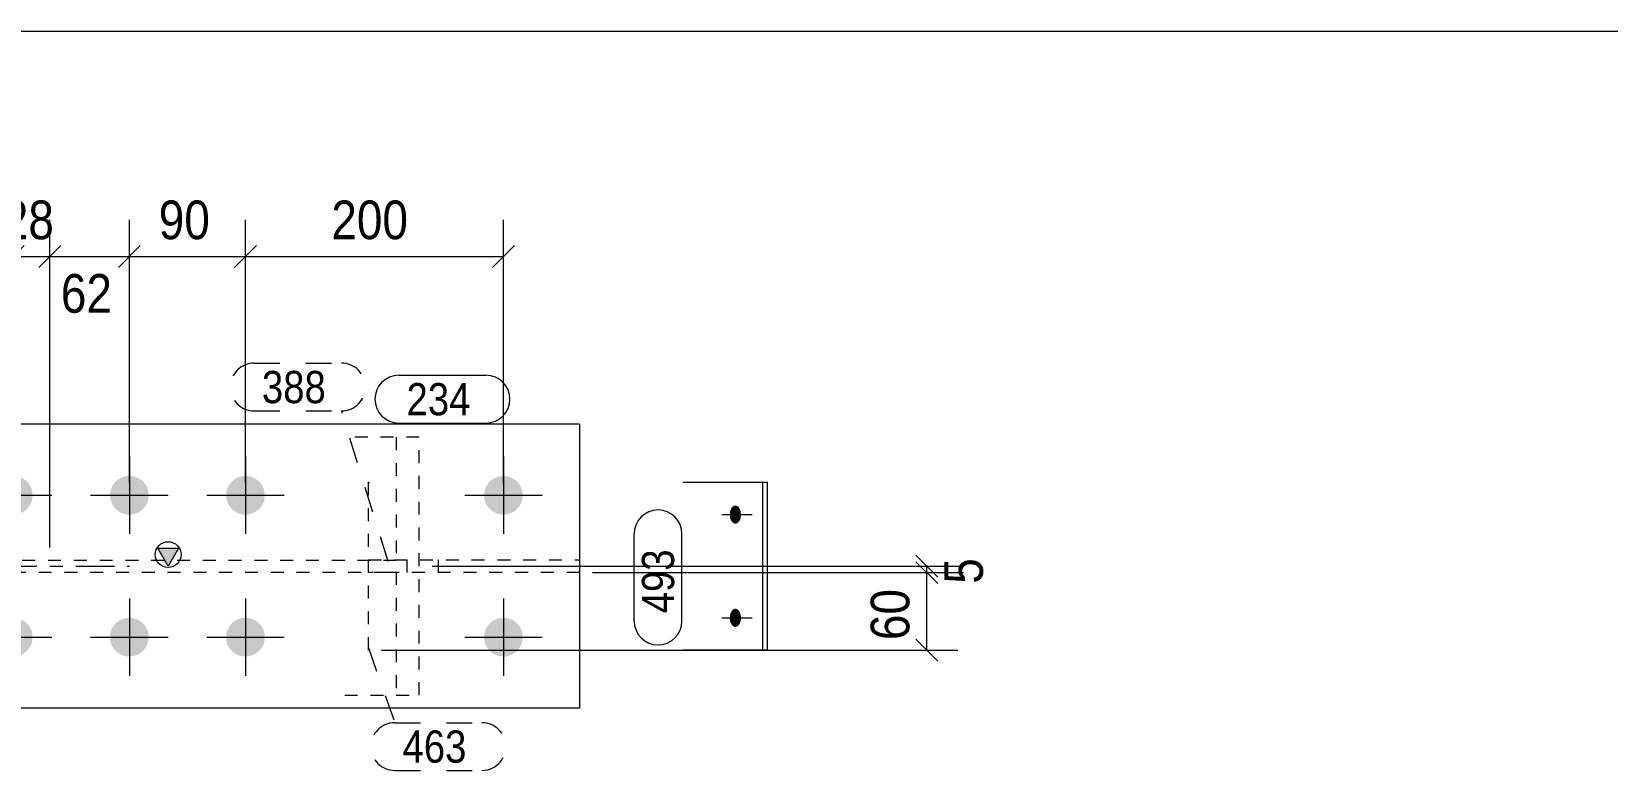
# Model space of a CAD drawing. Header units: millimetres. Extents: x 2 to 579, y 1 to 825.
# Drawn here: x 264.5 to 386.7, y 767.7 to 825 of the extents above; entities that cross this region are included whole.
import ezdxf

# ---------------------------------------------------------------- set-up
doc = ezdxf.new("R2010")
doc.units = ezdxf.units.MM
for name, pattern in [('XKITLINE00', [0]), ('XKITLINE01', [4, 1, -1, 1, -1]), ('XKITLINE02', [4, 2, -2]), ('XKITLINE03', [6, 3, -1, 1, -1])]:
    doc.linetypes.add(name, pattern=pattern)
for name, color, linetype, lineweight in [('Bolt', 3, 'Continuous', 0), ('Dimensions', 7, 'Continuous', 0), ('DrawingSheet', 5, 'Continuous', 0), ('Part', 2, 'Continuous', 0), ('PartMark', 7, 'Continuous', 0)]:
    doc.layers.add(name, color=color, linetype=linetype, lineweight=lineweight)
doc.styles.add('ARIAL', font='ARIAL.TTF')

# ---------------------------------------------------------------- blocks, each defined once
blk = doc.blocks.new('*A116')
at = {"layer": 'Bolt'}
for points in [[(263.11, 790.55), (263.14, 790.55), (263.18, 790.55), (263.22, 790.54), (263.25, 790.54), (263.29, 790.53), (263.33, 790.53), (263.36, 790.52), (263.4, 790.51), (263.44, 790.51), (263.47, 790.5), (263.51, 790.49), (263.54, 790.47), (263.58, 790.46), (263.61, 790.45), (263.64, 790.44), (263.68, 790.42), (263.71, 790.41), (263.75, 790.39), (263.78, 790.37), (263.81, 790.36), (263.84, 790.34), (263.87, 790.32), (263.9, 790.3), (263.93, 790.28), (263.96, 790.25), (263.99, 790.23), (264.02, 790.21), (264.05, 790.19), (264.08, 790.16), (264.11, 790.14), (264.13, 790.11), (264.16, 790.08), (264.18, 790.06), (264.21, 790.03), (264.23, 790), (264.25, 789.97), (264.28, 789.94), (264.3, 789.91), (264.32, 789.88), (264.34, 789.85), (264.36, 789.82), (264.38, 789.79), (264.39, 789.76), (264.41, 789.72), (264.43, 789.69), (264.44, 789.66), (264.46, 789.62), (264.47, 789.59), (264.48, 789.56), (264.5, 789.52), (264.51, 789.49), (264.52, 789.45), (264.53, 789.41), (264.53, 789.38), (264.54, 789.34), (264.55, 789.31), (264.55, 789.27), (264.56, 789.23), (264.56, 789.2), (264.57, 789.16), (264.57, 789.12), (264.57, 789.09), (264.57, 789.05), (264.57, 789.01), (264.57, 788.98), (264.57, 788.94), (264.56, 788.9), (264.56, 788.87), (264.55, 788.83), (264.55, 788.79), (264.54, 788.76), (264.53, 788.72), (264.53, 788.69), (264.52, 788.65), (264.51, 788.61), (264.5, 788.58), (264.48, 788.54), (264.47, 788.51), (264.46, 788.48), (264.44, 788.44), (264.43, 788.41), (264.41, 788.38), (264.39, 788.34), (264.38, 788.31), (264.36, 788.28), (264.34, 788.25), (264.32, 788.22), (264.3, 788.19), (264.28, 788.16), (264.25, 788.13), (264.23, 788.1), (264.21, 788.07), (264.18, 788.04), (264.16, 788.02), (264.13, 787.99), (264.11, 787.96), (264.08, 787.94), (264.05, 787.91), (264.02, 787.89), (263.99, 787.87), (263.96, 787.85), (263.93, 787.82), (263.9, 787.8), (263.87, 787.78), (263.84, 787.76), (263.81, 787.74), (263.78, 787.73), (263.75, 787.71), (263.71, 787.69), (263.68, 787.68), (263.64, 787.66), (263.61, 787.65), (263.58, 787.64), (263.54, 787.63), (263.51, 787.61), (263.47, 787.6), (263.44, 787.59), (263.4, 787.59), (263.36, 787.58), (263.33, 787.57), (263.29, 787.57), (263.25, 787.56), (263.22, 787.56), (263.18, 787.55), (263.14, 787.55), (263.11, 787.55), (263.07, 787.55), (263.03, 787.55), (263, 787.55), (262.96, 787.55), (262.92, 787.56), (262.89, 787.56), (262.85, 787.57), (262.81, 787.57), (262.78, 787.58), (262.74, 787.59), (262.71, 787.59), (262.67, 787.6), (262.64, 787.61), (262.6, 787.63), (262.57, 787.64), (262.53, 787.65), (262.5, 787.66), (262.46, 787.68), (262.43, 787.69), (262.4, 787.71), (262.36, 787.73), (262.33, 787.74), (262.3, 787.76), (262.27, 787.78), (262.24, 787.8), (262.21, 787.82), (262.18, 787.85), (262.15, 787.87), (262.12, 787.89), (262.09, 787.91), (262.06, 787.94), (262.04, 787.96), (262.01, 787.99), (261.98, 788.02), (261.96, 788.04), (261.94, 788.07), (261.91, 788.1), (261.89, 788.13), (261.87, 788.16), (261.84, 788.19), (261.82, 788.22), (261.8, 788.25), (261.78, 788.28), (261.77, 788.31), (261.75, 788.34), (261.73, 788.38), (261.71, 788.41), (261.7, 788.44), (261.69, 788.48), (261.67, 788.51), (261.66, 788.54), (261.65, 788.58), (261.64, 788.61), (261.63, 788.65), (261.62, 788.69), (261.61, 788.72), (261.6, 788.76), (261.59, 788.79), (261.59, 788.83), (261.58, 788.87), (261.58, 788.9), (261.58, 788.94), (261.57, 788.98), (261.57, 789.01), (261.57, 789.05), (261.57, 789.09), (261.57, 789.12), (261.58, 789.16), (261.58, 789.2), (261.58, 789.23), (261.59, 789.27), (261.59, 789.31), (261.6, 789.34), (261.61, 789.38), (261.62, 789.41), (261.63, 789.45), (261.64, 789.49), (261.65, 789.52), (261.66, 789.56), (261.67, 789.59), (261.69, 789.62), (261.7, 789.66), (261.71, 789.69), (261.73, 789.72), (261.75, 789.76), (261.77, 789.79), (261.78, 789.82), (261.8, 789.85), (261.82, 789.88), (261.84, 789.91), (261.87, 789.94), (261.89, 789.97), (261.91, 790), (261.94, 790.03), (261.96, 790.06), (261.98, 790.08), (262.01, 790.11), (262.04, 790.14), (262.06, 790.16), (262.09, 790.19), (262.12, 790.21), (262.15, 790.23), (262.18, 790.25), (262.21, 790.28), (262.24, 790.3), (262.27, 790.32), (262.3, 790.34), (262.33, 790.36), (262.36, 790.37), (262.4, 790.39), (262.43, 790.41), (262.46, 790.42), (262.5, 790.44), (262.53, 790.45), (262.57, 790.46), (262.6, 790.47), (262.64, 790.49), (262.67, 790.5), (262.71, 790.51), (262.74, 790.51), (262.78, 790.52), (262.81, 790.53), (262.85, 790.53), (262.89, 790.54), (262.92, 790.54), (262.96, 790.55), (263, 790.55), (263.03, 790.55), (263.07, 790.55)], [(272.11, 790.55), (272.14, 790.55), (272.18, 790.55), (272.22, 790.54), (272.25, 790.54), (272.29, 790.53), (272.33, 790.53), (272.36, 790.52), (272.4, 790.51), (272.44, 790.51), (272.47, 790.5), (272.51, 790.49), (272.54, 790.47), (272.58, 790.46), (272.61, 790.45), (272.64, 790.44), (272.68, 790.42), (272.71, 790.41), (272.75, 790.39), (272.78, 790.37), (272.81, 790.36), (272.84, 790.34), (272.87, 790.32), (272.9, 790.3), (272.93, 790.28), (272.96, 790.25), (272.99, 790.23), (273.02, 790.21), (273.05, 790.19), (273.08, 790.16), (273.11, 790.14), (273.13, 790.11), (273.16, 790.08), (273.18, 790.06), (273.21, 790.03), (273.23, 790), (273.25, 789.97), (273.28, 789.94), (273.3, 789.91), (273.32, 789.88), (273.34, 789.85), (273.36, 789.82), (273.38, 789.79), (273.39, 789.76), (273.41, 789.72), (273.43, 789.69), (273.44, 789.66), (273.46, 789.62), (273.47, 789.59), (273.48, 789.56), (273.5, 789.52), (273.51, 789.49), (273.52, 789.45), (273.53, 789.41), (273.53, 789.38), (273.54, 789.34), (273.55, 789.31), (273.55, 789.27), (273.56, 789.23), (273.56, 789.2), (273.57, 789.16), (273.57, 789.12), (273.57, 789.09), (273.57, 789.05), (273.57, 789.01), (273.57, 788.98), (273.57, 788.94), (273.56, 788.9), (273.56, 788.87), (273.55, 788.83), (273.55, 788.79), (273.54, 788.76), (273.53, 788.72), (273.53, 788.69), (273.52, 788.65), (273.51, 788.61), (273.5, 788.58), (273.48, 788.54), (273.47, 788.51), (273.46, 788.48), (273.44, 788.44), (273.43, 788.41), (273.41, 788.38), (273.39, 788.34), (273.38, 788.31), (273.36, 788.28), (273.34, 788.25), (273.32, 788.22), (273.3, 788.19), (273.28, 788.16), (273.25, 788.13), (273.23, 788.1), (273.21, 788.07), (273.18, 788.04), (273.16, 788.02), (273.13, 787.99), (273.11, 787.96), (273.08, 787.94), (273.05, 787.91), (273.02, 787.89), (272.99, 787.87), (272.96, 787.85), (272.93, 787.82), (272.9, 787.8), (272.87, 787.78), (272.84, 787.76), (272.81, 787.74), (272.78, 787.73), (272.75, 787.71), (272.71, 787.69), (272.68, 787.68), (272.64, 787.66), (272.61, 787.65), (272.58, 787.64), (272.54, 787.63), (272.51, 787.61), (272.47, 787.6), (272.44, 787.59), (272.4, 787.59), (272.36, 787.58), (272.33, 787.57), (272.29, 787.57), (272.25, 787.56), (272.22, 787.56), (272.18, 787.55), (272.14, 787.55), (272.11, 787.55), (272.07, 787.55), (272.03, 787.55), (272, 787.55), (271.96, 787.55), (271.92, 787.56), (271.89, 787.56), (271.85, 787.57), (271.81, 787.57), (271.78, 787.58), (271.74, 787.59), (271.71, 787.59), (271.67, 787.6), (271.64, 787.61), (271.6, 787.63), (271.57, 787.64), (271.53, 787.65), (271.5, 787.66), (271.46, 787.68), (271.43, 787.69), (271.4, 787.71), (271.36, 787.73), (271.33, 787.74), (271.3, 787.76), (271.27, 787.78), (271.24, 787.8), (271.21, 787.82), (271.18, 787.85), (271.15, 787.87), (271.12, 787.89), (271.09, 787.91), (271.06, 787.94), (271.04, 787.96), (271.01, 787.99), (270.98, 788.02), (270.96, 788.04), (270.94, 788.07), (270.91, 788.1), (270.89, 788.13), (270.87, 788.16), (270.84, 788.19), (270.82, 788.22), (270.8, 788.25), (270.78, 788.28), (270.77, 788.31), (270.75, 788.34), (270.73, 788.38), (270.71, 788.41), (270.7, 788.44), (270.69, 788.48), (270.67, 788.51), (270.66, 788.54), (270.65, 788.58), (270.64, 788.61), (270.63, 788.65), (270.62, 788.69), (270.61, 788.72), (270.6, 788.76), (270.59, 788.79), (270.59, 788.83), (270.58, 788.87), (270.58, 788.9), (270.58, 788.94), (270.57, 788.98), (270.57, 789.01), (270.57, 789.05), (270.57, 789.09), (270.57, 789.12), (270.58, 789.16), (270.58, 789.2), (270.58, 789.23), (270.59, 789.27), (270.59, 789.31), (270.6, 789.34), (270.61, 789.38), (270.62, 789.41), (270.63, 789.45), (270.64, 789.49), (270.65, 789.52), (270.66, 789.56), (270.67, 789.59), (270.69, 789.62), (270.7, 789.66), (270.71, 789.69), (270.73, 789.72), (270.75, 789.76), (270.77, 789.79), (270.78, 789.82), (270.8, 789.85), (270.82, 789.88), (270.84, 789.91), (270.87, 789.94), (270.89, 789.97), (270.91, 790), (270.94, 790.03), (270.96, 790.06), (270.98, 790.08), (271.01, 790.11), (271.04, 790.14), (271.06, 790.16), (271.09, 790.19), (271.12, 790.21), (271.15, 790.23), (271.18, 790.25), (271.21, 790.28), (271.24, 790.3), (271.27, 790.32), (271.3, 790.34), (271.33, 790.36), (271.36, 790.37), (271.4, 790.39), (271.43, 790.41), (271.46, 790.42), (271.5, 790.44), (271.53, 790.45), (271.57, 790.46), (271.6, 790.47), (271.64, 790.49), (271.67, 790.5), (271.71, 790.51), (271.74, 790.51), (271.78, 790.52), (271.81, 790.53), (271.85, 790.53), (271.89, 790.54), (271.92, 790.54), (271.96, 790.55), (272, 790.55), (272.03, 790.55), (272.07, 790.55)], [(281.11, 790.55), (281.14, 790.55), (281.18, 790.55), (281.22, 790.54), (281.25, 790.54), (281.29, 790.53), (281.33, 790.53), (281.36, 790.52), (281.4, 790.51), (281.44, 790.51), (281.47, 790.5), (281.51, 790.49), (281.54, 790.47), (281.58, 790.46), (281.61, 790.45), (281.64, 790.44), (281.68, 790.42), (281.71, 790.41), (281.75, 790.39), (281.78, 790.37), (281.81, 790.36), (281.84, 790.34), (281.87, 790.32), (281.9, 790.3), (281.93, 790.28), (281.96, 790.25), (281.99, 790.23), (282.02, 790.21), (282.05, 790.19), (282.08, 790.16), (282.11, 790.14), (282.13, 790.11), (282.16, 790.08), (282.18, 790.06), (282.21, 790.03), (282.23, 790), (282.25, 789.97), (282.28, 789.94), (282.3, 789.91), (282.32, 789.88), (282.34, 789.85), (282.36, 789.82), (282.38, 789.79), (282.39, 789.76), (282.41, 789.72), (282.43, 789.69), (282.44, 789.66), (282.46, 789.62), (282.47, 789.59), (282.48, 789.56), (282.5, 789.52), (282.51, 789.49), (282.52, 789.45), (282.53, 789.41), (282.53, 789.38), (282.54, 789.34), (282.55, 789.31), (282.55, 789.27), (282.56, 789.23), (282.56, 789.2), (282.57, 789.16), (282.57, 789.12), (282.57, 789.09), (282.57, 789.05), (282.57, 789.01), (282.57, 788.98), (282.57, 788.94), (282.56, 788.9), (282.56, 788.87), (282.55, 788.83), (282.55, 788.79), (282.54, 788.76), (282.53, 788.72), (282.53, 788.69), (282.52, 788.65), (282.51, 788.61), (282.5, 788.58), (282.48, 788.54), (282.47, 788.51), (282.46, 788.48), (282.44, 788.44), (282.43, 788.41), (282.41, 788.38), (282.39, 788.34), (282.38, 788.31), (282.36, 788.28), (282.34, 788.25), (282.32, 788.22), (282.3, 788.19), (282.28, 788.16), (282.25, 788.13), (282.23, 788.1), (282.21, 788.07), (282.18, 788.04), (282.16, 788.02), (282.13, 787.99), (282.11, 787.96), (282.08, 787.94), (282.05, 787.91), (282.02, 787.89), (281.99, 787.87), (281.96, 787.85), (281.93, 787.82), (281.9, 787.8), (281.87, 787.78), (281.84, 787.76), (281.81, 787.74), (281.78, 787.73), (281.75, 787.71), (281.71, 787.69), (281.68, 787.68), (281.64, 787.66), (281.61, 787.65), (281.58, 787.64), (281.54, 787.63), (281.51, 787.61), (281.47, 787.6), (281.44, 787.59), (281.4, 787.59), (281.36, 787.58), (281.33, 787.57), (281.29, 787.57), (281.25, 787.56), (281.22, 787.56), (281.18, 787.55), (281.14, 787.55), (281.11, 787.55), (281.07, 787.55), (281.03, 787.55), (281, 787.55), (280.96, 787.55), (280.92, 787.56), (280.89, 787.56), (280.85, 787.57), (280.81, 787.57), (280.78, 787.58), (280.74, 787.59), (280.71, 787.59), (280.67, 787.6), (280.64, 787.61), (280.6, 787.63), (280.57, 787.64), (280.53, 787.65), (280.5, 787.66), (280.46, 787.68), (280.43, 787.69), (280.4, 787.71), (280.36, 787.73), (280.33, 787.74), (280.3, 787.76), (280.27, 787.78), (280.24, 787.8), (280.21, 787.82), (280.18, 787.85), (280.15, 787.87), (280.12, 787.89), (280.09, 787.91), (280.06, 787.94), (280.04, 787.96), (280.01, 787.99), (279.98, 788.02), (279.96, 788.04), (279.94, 788.07), (279.91, 788.1), (279.89, 788.13), (279.87, 788.16), (279.84, 788.19), (279.82, 788.22), (279.8, 788.25), (279.78, 788.28), (279.77, 788.31), (279.75, 788.34), (279.73, 788.38), (279.71, 788.41), (279.7, 788.44), (279.69, 788.48), (279.67, 788.51), (279.66, 788.54), (279.65, 788.58), (279.64, 788.61), (279.63, 788.65), (279.62, 788.69), (279.61, 788.72), (279.6, 788.76), (279.59, 788.79), (279.59, 788.83), (279.58, 788.87), (279.58, 788.9), (279.58, 788.94), (279.57, 788.98), (279.57, 789.01), (279.57, 789.05), (279.57, 789.09), (279.57, 789.12), (279.58, 789.16), (279.58, 789.2), (279.58, 789.23), (279.59, 789.27), (279.59, 789.31), (279.6, 789.34), (279.61, 789.38), (279.62, 789.41), (279.63, 789.45), (279.64, 789.49), (279.65, 789.52), (279.66, 789.56), (279.67, 789.59), (279.69, 789.62), (279.7, 789.66), (279.71, 789.69), (279.73, 789.72), (279.75, 789.76), (279.77, 789.79), (279.78, 789.82), (279.8, 789.85), (279.82, 789.88), (279.84, 789.91), (279.87, 789.94), (279.89, 789.97), (279.91, 790), (279.94, 790.03), (279.96, 790.06), (279.98, 790.08), (280.01, 790.11), (280.04, 790.14), (280.06, 790.16), (280.09, 790.19), (280.12, 790.21), (280.15, 790.23), (280.18, 790.25), (280.21, 790.28), (280.24, 790.3), (280.27, 790.32), (280.3, 790.34), (280.33, 790.36), (280.36, 790.37), (280.4, 790.39), (280.43, 790.41), (280.46, 790.42), (280.5, 790.44), (280.53, 790.45), (280.57, 790.46), (280.6, 790.47), (280.64, 790.49), (280.67, 790.5), (280.71, 790.51), (280.74, 790.51), (280.78, 790.52), (280.81, 790.53), (280.85, 790.53), (280.89, 790.54), (280.92, 790.54), (280.96, 790.55), (281, 790.55), (281.03, 790.55), (281.07, 790.55)], [(301.11, 790.55), (301.14, 790.55), (301.18, 790.55), (301.22, 790.54), (301.25, 790.54), (301.29, 790.53), (301.33, 790.53), (301.36, 790.52), (301.4, 790.51), (301.44, 790.51), (301.47, 790.5), (301.51, 790.49), (301.54, 790.47), (301.58, 790.46), (301.61, 790.45), (301.64, 790.44), (301.68, 790.42), (301.71, 790.41), (301.75, 790.39), (301.78, 790.37), (301.81, 790.36), (301.84, 790.34), (301.87, 790.32), (301.9, 790.3), (301.93, 790.28), (301.96, 790.25), (301.99, 790.23), (302.02, 790.21), (302.05, 790.19), (302.08, 790.16), (302.11, 790.14), (302.13, 790.11), (302.16, 790.08), (302.18, 790.06), (302.21, 790.03), (302.23, 790), (302.25, 789.97), (302.28, 789.94), (302.3, 789.91), (302.32, 789.88), (302.34, 789.85), (302.36, 789.82), (302.38, 789.79), (302.39, 789.76), (302.41, 789.72), (302.43, 789.69), (302.44, 789.66), (302.46, 789.62), (302.47, 789.59), (302.48, 789.56), (302.5, 789.52), (302.51, 789.49), (302.52, 789.45), (302.53, 789.41), (302.53, 789.38), (302.54, 789.34), (302.55, 789.31), (302.55, 789.27), (302.56, 789.23), (302.56, 789.2), (302.57, 789.16), (302.57, 789.12), (302.57, 789.09), (302.57, 789.05), (302.57, 789.01), (302.57, 788.98), (302.57, 788.94), (302.56, 788.9), (302.56, 788.87), (302.55, 788.83), (302.55, 788.79), (302.54, 788.76), (302.53, 788.72), (302.53, 788.69), (302.52, 788.65), (302.51, 788.61), (302.5, 788.58), (302.48, 788.54), (302.47, 788.51), (302.46, 788.48), (302.44, 788.44), (302.43, 788.41), (302.41, 788.38), (302.39, 788.34), (302.38, 788.31), (302.36, 788.28), (302.34, 788.25), (302.32, 788.22), (302.3, 788.19), (302.28, 788.16), (302.25, 788.13), (302.23, 788.1), (302.21, 788.07), (302.18, 788.04), (302.16, 788.02), (302.13, 787.99), (302.11, 787.96), (302.08, 787.94), (302.05, 787.91), (302.02, 787.89), (301.99, 787.87), (301.96, 787.85), (301.93, 787.82), (301.9, 787.8), (301.87, 787.78), (301.84, 787.76), (301.81, 787.74), (301.78, 787.73), (301.75, 787.71), (301.71, 787.69), (301.68, 787.68), (301.64, 787.66), (301.61, 787.65), (301.58, 787.64), (301.54, 787.63), (301.51, 787.61), (301.47, 787.6), (301.44, 787.59), (301.4, 787.59), (301.36, 787.58), (301.33, 787.57), (301.29, 787.57), (301.25, 787.56), (301.22, 787.56), (301.18, 787.55), (301.14, 787.55), (301.11, 787.55), (301.07, 787.55), (301.03, 787.55), (301, 787.55), (300.96, 787.55), (300.92, 787.56), (300.89, 787.56), (300.85, 787.57), (300.81, 787.57), (300.78, 787.58), (300.74, 787.59), (300.71, 787.59), (300.67, 787.6), (300.64, 787.61), (300.6, 787.63), (300.57, 787.64), (300.53, 787.65), (300.5, 787.66), (300.46, 787.68), (300.43, 787.69), (300.4, 787.71), (300.36, 787.73), (300.33, 787.74), (300.3, 787.76), (300.27, 787.78), (300.24, 787.8), (300.21, 787.82), (300.18, 787.85), (300.15, 787.87), (300.12, 787.89), (300.09, 787.91), (300.06, 787.94), (300.04, 787.96), (300.01, 787.99), (299.98, 788.02), (299.96, 788.04), (299.94, 788.07), (299.91, 788.1), (299.89, 788.13), (299.87, 788.16), (299.84, 788.19), (299.82, 788.22), (299.8, 788.25), (299.78, 788.28), (299.77, 788.31), (299.75, 788.34), (299.73, 788.38), (299.71, 788.41), (299.7, 788.44), (299.69, 788.48), (299.67, 788.51), (299.66, 788.54), (299.65, 788.58), (299.64, 788.61), (299.63, 788.65), (299.62, 788.69), (299.61, 788.72), (299.6, 788.76), (299.59, 788.79), (299.59, 788.83), (299.58, 788.87), (299.58, 788.9), (299.58, 788.94), (299.57, 788.98), (299.57, 789.01), (299.57, 789.05), (299.57, 789.09), (299.57, 789.12), (299.58, 789.16), (299.58, 789.2), (299.58, 789.23), (299.59, 789.27), (299.59, 789.31), (299.6, 789.34), (299.61, 789.38), (299.62, 789.41), (299.63, 789.45), (299.64, 789.49), (299.65, 789.52), (299.66, 789.56), (299.67, 789.59), (299.69, 789.62), (299.7, 789.66), (299.71, 789.69), (299.73, 789.72), (299.75, 789.76), (299.77, 789.79), (299.78, 789.82), (299.8, 789.85), (299.82, 789.88), (299.84, 789.91), (299.87, 789.94), (299.89, 789.97), (299.91, 790), (299.94, 790.03), (299.96, 790.06), (299.98, 790.08), (300.01, 790.11), (300.04, 790.14), (300.06, 790.16), (300.09, 790.19), (300.12, 790.21), (300.15, 790.23), (300.18, 790.25), (300.21, 790.28), (300.24, 790.3), (300.27, 790.32), (300.3, 790.34), (300.33, 790.36), (300.36, 790.37), (300.4, 790.39), (300.43, 790.41), (300.46, 790.42), (300.5, 790.44), (300.53, 790.45), (300.57, 790.46), (300.6, 790.47), (300.64, 790.49), (300.67, 790.5), (300.71, 790.51), (300.74, 790.51), (300.78, 790.52), (300.81, 790.53), (300.85, 790.53), (300.89, 790.54), (300.92, 790.54), (300.96, 790.55), (301, 790.55), (301.03, 790.55), (301.07, 790.55)], [(263.11, 779.55), (263.14, 779.55), (263.18, 779.55), (263.22, 779.54), (263.25, 779.54), (263.29, 779.53), (263.33, 779.53), (263.36, 779.52), (263.4, 779.51), (263.44, 779.51), (263.47, 779.5), (263.51, 779.49), (263.54, 779.47), (263.58, 779.46), (263.61, 779.45), (263.64, 779.44), (263.68, 779.42), (263.71, 779.41), (263.75, 779.39), (263.78, 779.37), (263.81, 779.36), (263.84, 779.34), (263.87, 779.32), (263.9, 779.3), (263.93, 779.28), (263.96, 779.25), (263.99, 779.23), (264.02, 779.21), (264.05, 779.19), (264.08, 779.16), (264.11, 779.14), (264.13, 779.11), (264.16, 779.08), (264.18, 779.06), (264.21, 779.03), (264.23, 779), (264.25, 778.97), (264.28, 778.94), (264.3, 778.91), (264.32, 778.88), (264.34, 778.85), (264.36, 778.82), (264.38, 778.79), (264.39, 778.76), (264.41, 778.72), (264.43, 778.69), (264.44, 778.66), (264.46, 778.62), (264.47, 778.59), (264.48, 778.56), (264.5, 778.52), (264.51, 778.49), (264.52, 778.45), (264.53, 778.41), (264.53, 778.38), (264.54, 778.34), (264.55, 778.31), (264.55, 778.27), (264.56, 778.23), (264.56, 778.2), (264.57, 778.16), (264.57, 778.12), (264.57, 778.09), (264.57, 778.05), (264.57, 778.01), (264.57, 777.98), (264.57, 777.94), (264.56, 777.9), (264.56, 777.87), (264.55, 777.83), (264.55, 777.79), (264.54, 777.76), (264.53, 777.72), (264.53, 777.69), (264.52, 777.65), (264.51, 777.61), (264.5, 777.58), (264.48, 777.54), (264.47, 777.51), (264.46, 777.48), (264.44, 777.44), (264.43, 777.41), (264.41, 777.38), (264.39, 777.34), (264.38, 777.31), (264.36, 777.28), (264.34, 777.25), (264.32, 777.22), (264.3, 777.19), (264.28, 777.16), (264.25, 777.13), (264.23, 777.1), (264.21, 777.07), (264.18, 777.04), (264.16, 777.02), (264.13, 776.99), (264.11, 776.96), (264.08, 776.94), (264.05, 776.91), (264.02, 776.89), (263.99, 776.87), (263.96, 776.85), (263.93, 776.82), (263.9, 776.8), (263.87, 776.78), (263.84, 776.76), (263.81, 776.74), (263.78, 776.73), (263.75, 776.71), (263.71, 776.69), (263.68, 776.68), (263.64, 776.66), (263.61, 776.65), (263.58, 776.64), (263.54, 776.63), (263.51, 776.61), (263.47, 776.6), (263.44, 776.59), (263.4, 776.59), (263.36, 776.58), (263.33, 776.57), (263.29, 776.57), (263.25, 776.56), (263.22, 776.56), (263.18, 776.55), (263.14, 776.55), (263.11, 776.55), (263.07, 776.55), (263.03, 776.55), (263, 776.55), (262.96, 776.55), (262.92, 776.56), (262.89, 776.56), (262.85, 776.57), (262.81, 776.57), (262.78, 776.58), (262.74, 776.59), (262.71, 776.59), (262.67, 776.6), (262.64, 776.61), (262.6, 776.63), (262.57, 776.64), (262.53, 776.65), (262.5, 776.66), (262.46, 776.68), (262.43, 776.69), (262.4, 776.71), (262.36, 776.73), (262.33, 776.74), (262.3, 776.76), (262.27, 776.78), (262.24, 776.8), (262.21, 776.82), (262.18, 776.85), (262.15, 776.87), (262.12, 776.89), (262.09, 776.91), (262.06, 776.94), (262.04, 776.96), (262.01, 776.99), (261.98, 777.02), (261.96, 777.04), (261.94, 777.07), (261.91, 777.1), (261.89, 777.13), (261.87, 777.16), (261.84, 777.19), (261.82, 777.22), (261.8, 777.25), (261.78, 777.28), (261.77, 777.31), (261.75, 777.34), (261.73, 777.38), (261.71, 777.41), (261.7, 777.44), (261.69, 777.48), (261.67, 777.51), (261.66, 777.54), (261.65, 777.58), (261.64, 777.61), (261.63, 777.65), (261.62, 777.69), (261.61, 777.72), (261.6, 777.76), (261.59, 777.79), (261.59, 777.83), (261.58, 777.87), (261.58, 777.9), (261.58, 777.94), (261.57, 777.98), (261.57, 778.01), (261.57, 778.05), (261.57, 778.09), (261.57, 778.12), (261.58, 778.16), (261.58, 778.2), (261.58, 778.23), (261.59, 778.27), (261.59, 778.31), (261.6, 778.34), (261.61, 778.38), (261.62, 778.41), (261.63, 778.45), (261.64, 778.49), (261.65, 778.52), (261.66, 778.56), (261.67, 778.59), (261.69, 778.62), (261.7, 778.66), (261.71, 778.69), (261.73, 778.72), (261.75, 778.76), (261.77, 778.79), (261.78, 778.82), (261.8, 778.85), (261.82, 778.88), (261.84, 778.91), (261.87, 778.94), (261.89, 778.97), (261.91, 779), (261.94, 779.03), (261.96, 779.06), (261.98, 779.08), (262.01, 779.11), (262.04, 779.14), (262.06, 779.16), (262.09, 779.19), (262.12, 779.21), (262.15, 779.23), (262.18, 779.25), (262.21, 779.28), (262.24, 779.3), (262.27, 779.32), (262.3, 779.34), (262.33, 779.36), (262.36, 779.37), (262.4, 779.39), (262.43, 779.41), (262.46, 779.42), (262.5, 779.44), (262.53, 779.45), (262.57, 779.46), (262.6, 779.47), (262.64, 779.49), (262.67, 779.5), (262.71, 779.51), (262.74, 779.51), (262.78, 779.52), (262.81, 779.53), (262.85, 779.53), (262.89, 779.54), (262.92, 779.54), (262.96, 779.55), (263, 779.55), (263.03, 779.55), (263.07, 779.55)], [(272.11, 779.55), (272.14, 779.55), (272.18, 779.55), (272.22, 779.54), (272.25, 779.54), (272.29, 779.53), (272.33, 779.53), (272.36, 779.52), (272.4, 779.51), (272.44, 779.51), (272.47, 779.5), (272.51, 779.49), (272.54, 779.47), (272.58, 779.46), (272.61, 779.45), (272.64, 779.44), (272.68, 779.42), (272.71, 779.41), (272.75, 779.39), (272.78, 779.37), (272.81, 779.36), (272.84, 779.34), (272.87, 779.32), (272.9, 779.3), (272.93, 779.28), (272.96, 779.25), (272.99, 779.23), (273.02, 779.21), (273.05, 779.19), (273.08, 779.16), (273.11, 779.14), (273.13, 779.11), (273.16, 779.08), (273.18, 779.06), (273.21, 779.03), (273.23, 779), (273.25, 778.97), (273.28, 778.94), (273.3, 778.91), (273.32, 778.88), (273.34, 778.85), (273.36, 778.82), (273.38, 778.79), (273.39, 778.76), (273.41, 778.72), (273.43, 778.69), (273.44, 778.66), (273.46, 778.62), (273.47, 778.59), (273.48, 778.56), (273.5, 778.52), (273.51, 778.49), (273.52, 778.45), (273.53, 778.41), (273.53, 778.38), (273.54, 778.34), (273.55, 778.31), (273.55, 778.27), (273.56, 778.23), (273.56, 778.2), (273.57, 778.16), (273.57, 778.12), (273.57, 778.09), (273.57, 778.05), (273.57, 778.01), (273.57, 777.98), (273.57, 777.94), (273.56, 777.9), (273.56, 777.87), (273.55, 777.83), (273.55, 777.79), (273.54, 777.76), (273.53, 777.72), (273.53, 777.69), (273.52, 777.65), (273.51, 777.61), (273.5, 777.58), (273.48, 777.54), (273.47, 777.51), (273.46, 777.48), (273.44, 777.44), (273.43, 777.41), (273.41, 777.38), (273.39, 777.34), (273.38, 777.31), (273.36, 777.28), (273.34, 777.25), (273.32, 777.22), (273.3, 777.19), (273.28, 777.16), (273.25, 777.13), (273.23, 777.1), (273.21, 777.07), (273.18, 777.04), (273.16, 777.02), (273.13, 776.99), (273.11, 776.96), (273.08, 776.94), (273.05, 776.91), (273.02, 776.89), (272.99, 776.87), (272.96, 776.85), (272.93, 776.82), (272.9, 776.8), (272.87, 776.78), (272.84, 776.76), (272.81, 776.74), (272.78, 776.73), (272.75, 776.71), (272.71, 776.69), (272.68, 776.68), (272.64, 776.66), (272.61, 776.65), (272.58, 776.64), (272.54, 776.63), (272.51, 776.61), (272.47, 776.6), (272.44, 776.59), (272.4, 776.59), (272.36, 776.58), (272.33, 776.57), (272.29, 776.57), (272.25, 776.56), (272.22, 776.56), (272.18, 776.55), (272.14, 776.55), (272.11, 776.55), (272.07, 776.55), (272.03, 776.55), (272, 776.55), (271.96, 776.55), (271.92, 776.56), (271.89, 776.56), (271.85, 776.57), (271.81, 776.57), (271.78, 776.58), (271.74, 776.59), (271.71, 776.59), (271.67, 776.6), (271.64, 776.61), (271.6, 776.63), (271.57, 776.64), (271.53, 776.65), (271.5, 776.66), (271.46, 776.68), (271.43, 776.69), (271.4, 776.71), (271.36, 776.73), (271.33, 776.74), (271.3, 776.76), (271.27, 776.78), (271.24, 776.8), (271.21, 776.82), (271.18, 776.85), (271.15, 776.87), (271.12, 776.89), (271.09, 776.91), (271.06, 776.94), (271.04, 776.96), (271.01, 776.99), (270.98, 777.02), (270.96, 777.04), (270.94, 777.07), (270.91, 777.1), (270.89, 777.13), (270.87, 777.16), (270.84, 777.19), (270.82, 777.22), (270.8, 777.25), (270.78, 777.28), (270.77, 777.31), (270.75, 777.34), (270.73, 777.38), (270.71, 777.41), (270.7, 777.44), (270.69, 777.48), (270.67, 777.51), (270.66, 777.54), (270.65, 777.58), (270.64, 777.61), (270.63, 777.65), (270.62, 777.69), (270.61, 777.72), (270.6, 777.76), (270.59, 777.79), (270.59, 777.83), (270.58, 777.87), (270.58, 777.9), (270.58, 777.94), (270.57, 777.98), (270.57, 778.01), (270.57, 778.05), (270.57, 778.09), (270.57, 778.12), (270.58, 778.16), (270.58, 778.2), (270.58, 778.23), (270.59, 778.27), (270.59, 778.31), (270.6, 778.34), (270.61, 778.38), (270.62, 778.41), (270.63, 778.45), (270.64, 778.49), (270.65, 778.52), (270.66, 778.56), (270.67, 778.59), (270.69, 778.62), (270.7, 778.66), (270.71, 778.69), (270.73, 778.72), (270.75, 778.76), (270.77, 778.79), (270.78, 778.82), (270.8, 778.85), (270.82, 778.88), (270.84, 778.91), (270.87, 778.94), (270.89, 778.97), (270.91, 779), (270.94, 779.03), (270.96, 779.06), (270.98, 779.08), (271.01, 779.11), (271.04, 779.14), (271.06, 779.16), (271.09, 779.19), (271.12, 779.21), (271.15, 779.23), (271.18, 779.25), (271.21, 779.28), (271.24, 779.3), (271.27, 779.32), (271.3, 779.34), (271.33, 779.36), (271.36, 779.37), (271.4, 779.39), (271.43, 779.41), (271.46, 779.42), (271.5, 779.44), (271.53, 779.45), (271.57, 779.46), (271.6, 779.47), (271.64, 779.49), (271.67, 779.5), (271.71, 779.51), (271.74, 779.51), (271.78, 779.52), (271.81, 779.53), (271.85, 779.53), (271.89, 779.54), (271.92, 779.54), (271.96, 779.55), (272, 779.55), (272.03, 779.55), (272.07, 779.55)], [(281.11, 779.55), (281.14, 779.55), (281.18, 779.55), (281.22, 779.54), (281.25, 779.54), (281.29, 779.53), (281.33, 779.53), (281.36, 779.52), (281.4, 779.51), (281.44, 779.51), (281.47, 779.5), (281.51, 779.49), (281.54, 779.47), (281.58, 779.46), (281.61, 779.45), (281.64, 779.44), (281.68, 779.42), (281.71, 779.41), (281.75, 779.39), (281.78, 779.37), (281.81, 779.36), (281.84, 779.34), (281.87, 779.32), (281.9, 779.3), (281.93, 779.28), (281.96, 779.25), (281.99, 779.23), (282.02, 779.21), (282.05, 779.19), (282.08, 779.16), (282.11, 779.14), (282.13, 779.11), (282.16, 779.08), (282.18, 779.06), (282.21, 779.03), (282.23, 779), (282.25, 778.97), (282.28, 778.94), (282.3, 778.91), (282.32, 778.88), (282.34, 778.85), (282.36, 778.82), (282.38, 778.79), (282.39, 778.76), (282.41, 778.72), (282.43, 778.69), (282.44, 778.66), (282.46, 778.62), (282.47, 778.59), (282.48, 778.56), (282.5, 778.52), (282.51, 778.49), (282.52, 778.45), (282.53, 778.41), (282.53, 778.38), (282.54, 778.34), (282.55, 778.31), (282.55, 778.27), (282.56, 778.23), (282.56, 778.2), (282.57, 778.16), (282.57, 778.12), (282.57, 778.09), (282.57, 778.05), (282.57, 778.01), (282.57, 777.98), (282.57, 777.94), (282.56, 777.9), (282.56, 777.87), (282.55, 777.83), (282.55, 777.79), (282.54, 777.76), (282.53, 777.72), (282.53, 777.69), (282.52, 777.65), (282.51, 777.61), (282.5, 777.58), (282.48, 777.54), (282.47, 777.51), (282.46, 777.48), (282.44, 777.44), (282.43, 777.41), (282.41, 777.38), (282.39, 777.34), (282.38, 777.31), (282.36, 777.28), (282.34, 777.25), (282.32, 777.22), (282.3, 777.19), (282.28, 777.16), (282.25, 777.13), (282.23, 777.1), (282.21, 777.07), (282.18, 777.04), (282.16, 777.02), (282.13, 776.99), (282.11, 776.96), (282.08, 776.94), (282.05, 776.91), (282.02, 776.89), (281.99, 776.87), (281.96, 776.85), (281.93, 776.82), (281.9, 776.8), (281.87, 776.78), (281.84, 776.76), (281.81, 776.74), (281.78, 776.73), (281.75, 776.71), (281.71, 776.69), (281.68, 776.68), (281.64, 776.66), (281.61, 776.65), (281.58, 776.64), (281.54, 776.63), (281.51, 776.61), (281.47, 776.6), (281.44, 776.59), (281.4, 776.59), (281.36, 776.58), (281.33, 776.57), (281.29, 776.57), (281.25, 776.56), (281.22, 776.56), (281.18, 776.55), (281.14, 776.55), (281.11, 776.55), (281.07, 776.55), (281.03, 776.55), (281, 776.55), (280.96, 776.55), (280.92, 776.56), (280.89, 776.56), (280.85, 776.57), (280.81, 776.57), (280.78, 776.58), (280.74, 776.59), (280.71, 776.59), (280.67, 776.6), (280.64, 776.61), (280.6, 776.63), (280.57, 776.64), (280.53, 776.65), (280.5, 776.66), (280.46, 776.68), (280.43, 776.69), (280.4, 776.71), (280.36, 776.73), (280.33, 776.74), (280.3, 776.76), (280.27, 776.78), (280.24, 776.8), (280.21, 776.82), (280.18, 776.85), (280.15, 776.87), (280.12, 776.89), (280.09, 776.91), (280.06, 776.94), (280.04, 776.96), (280.01, 776.99), (279.98, 777.02), (279.96, 777.04), (279.94, 777.07), (279.91, 777.1), (279.89, 777.13), (279.87, 777.16), (279.84, 777.19), (279.82, 777.22), (279.8, 777.25), (279.78, 777.28), (279.77, 777.31), (279.75, 777.34), (279.73, 777.38), (279.71, 777.41), (279.7, 777.44), (279.69, 777.48), (279.67, 777.51), (279.66, 777.54), (279.65, 777.58), (279.64, 777.61), (279.63, 777.65), (279.62, 777.69), (279.61, 777.72), (279.6, 777.76), (279.59, 777.79), (279.59, 777.83), (279.58, 777.87), (279.58, 777.9), (279.58, 777.94), (279.57, 777.98), (279.57, 778.01), (279.57, 778.05), (279.57, 778.09), (279.57, 778.12), (279.58, 778.16), (279.58, 778.2), (279.58, 778.23), (279.59, 778.27), (279.59, 778.31), (279.6, 778.34), (279.61, 778.38), (279.62, 778.41), (279.63, 778.45), (279.64, 778.49), (279.65, 778.52), (279.66, 778.56), (279.67, 778.59), (279.69, 778.62), (279.7, 778.66), (279.71, 778.69), (279.73, 778.72), (279.75, 778.76), (279.77, 778.79), (279.78, 778.82), (279.8, 778.85), (279.82, 778.88), (279.84, 778.91), (279.87, 778.94), (279.89, 778.97), (279.91, 779), (279.94, 779.03), (279.96, 779.06), (279.98, 779.08), (280.01, 779.11), (280.04, 779.14), (280.06, 779.16), (280.09, 779.19), (280.12, 779.21), (280.15, 779.23), (280.18, 779.25), (280.21, 779.28), (280.24, 779.3), (280.27, 779.32), (280.3, 779.34), (280.33, 779.36), (280.36, 779.37), (280.4, 779.39), (280.43, 779.41), (280.46, 779.42), (280.5, 779.44), (280.53, 779.45), (280.57, 779.46), (280.6, 779.47), (280.64, 779.49), (280.67, 779.5), (280.71, 779.51), (280.74, 779.51), (280.78, 779.52), (280.81, 779.53), (280.85, 779.53), (280.89, 779.54), (280.92, 779.54), (280.96, 779.55), (281, 779.55), (281.03, 779.55), (281.07, 779.55)], [(301.11, 779.55), (301.14, 779.55), (301.18, 779.55), (301.22, 779.54), (301.25, 779.54), (301.29, 779.53), (301.33, 779.53), (301.36, 779.52), (301.4, 779.51), (301.44, 779.51), (301.47, 779.5), (301.51, 779.49), (301.54, 779.47), (301.58, 779.46), (301.61, 779.45), (301.64, 779.44), (301.68, 779.42), (301.71, 779.41), (301.75, 779.39), (301.78, 779.37), (301.81, 779.36), (301.84, 779.34), (301.87, 779.32), (301.9, 779.3), (301.93, 779.28), (301.96, 779.25), (301.99, 779.23), (302.02, 779.21), (302.05, 779.19), (302.08, 779.16), (302.11, 779.14), (302.13, 779.11), (302.16, 779.08), (302.18, 779.06), (302.21, 779.03), (302.23, 779), (302.25, 778.97), (302.28, 778.94), (302.3, 778.91), (302.32, 778.88), (302.34, 778.85), (302.36, 778.82), (302.38, 778.79), (302.39, 778.76), (302.41, 778.72), (302.43, 778.69), (302.44, 778.66), (302.46, 778.62), (302.47, 778.59), (302.48, 778.56), (302.5, 778.52), (302.51, 778.49), (302.52, 778.45), (302.53, 778.41), (302.53, 778.38), (302.54, 778.34), (302.55, 778.31), (302.55, 778.27), (302.56, 778.23), (302.56, 778.2), (302.57, 778.16), (302.57, 778.12), (302.57, 778.09), (302.57, 778.05), (302.57, 778.01), (302.57, 777.98), (302.57, 777.94), (302.56, 777.9), (302.56, 777.87), (302.55, 777.83), (302.55, 777.79), (302.54, 777.76), (302.53, 777.72), (302.53, 777.69), (302.52, 777.65), (302.51, 777.61), (302.5, 777.58), (302.48, 777.54), (302.47, 777.51), (302.46, 777.48), (302.44, 777.44), (302.43, 777.41), (302.41, 777.38), (302.39, 777.34), (302.38, 777.31), (302.36, 777.28), (302.34, 777.25), (302.32, 777.22), (302.3, 777.19), (302.28, 777.16), (302.25, 777.13), (302.23, 777.1), (302.21, 777.07), (302.18, 777.04), (302.16, 777.02), (302.13, 776.99), (302.11, 776.96), (302.08, 776.94), (302.05, 776.91), (302.02, 776.89), (301.99, 776.87), (301.96, 776.85), (301.93, 776.82), (301.9, 776.8), (301.87, 776.78), (301.84, 776.76), (301.81, 776.74), (301.78, 776.73), (301.75, 776.71), (301.71, 776.69), (301.68, 776.68), (301.64, 776.66), (301.61, 776.65), (301.58, 776.64), (301.54, 776.63), (301.51, 776.61), (301.47, 776.6), (301.44, 776.59), (301.4, 776.59), (301.36, 776.58), (301.33, 776.57), (301.29, 776.57), (301.25, 776.56), (301.22, 776.56), (301.18, 776.55), (301.14, 776.55), (301.11, 776.55), (301.07, 776.55), (301.03, 776.55), (301, 776.55), (300.96, 776.55), (300.92, 776.56), (300.89, 776.56), (300.85, 776.57), (300.81, 776.57), (300.78, 776.58), (300.74, 776.59), (300.71, 776.59), (300.67, 776.6), (300.64, 776.61), (300.6, 776.63), (300.57, 776.64), (300.53, 776.65), (300.5, 776.66), (300.46, 776.68), (300.43, 776.69), (300.4, 776.71), (300.36, 776.73), (300.33, 776.74), (300.3, 776.76), (300.27, 776.78), (300.24, 776.8), (300.21, 776.82), (300.18, 776.85), (300.15, 776.87), (300.12, 776.89), (300.09, 776.91), (300.06, 776.94), (300.04, 776.96), (300.01, 776.99), (299.98, 777.02), (299.96, 777.04), (299.94, 777.07), (299.91, 777.1), (299.89, 777.13), (299.87, 777.16), (299.84, 777.19), (299.82, 777.22), (299.8, 777.25), (299.78, 777.28), (299.77, 777.31), (299.75, 777.34), (299.73, 777.38), (299.71, 777.41), (299.7, 777.44), (299.69, 777.48), (299.67, 777.51), (299.66, 777.54), (299.65, 777.58), (299.64, 777.61), (299.63, 777.65), (299.62, 777.69), (299.61, 777.72), (299.6, 777.76), (299.59, 777.79), (299.59, 777.83), (299.58, 777.87), (299.58, 777.9), (299.58, 777.94), (299.57, 777.98), (299.57, 778.01), (299.57, 778.05), (299.57, 778.09), (299.57, 778.12), (299.58, 778.16), (299.58, 778.2), (299.58, 778.23), (299.59, 778.27), (299.59, 778.31), (299.6, 778.34), (299.61, 778.38), (299.62, 778.41), (299.63, 778.45), (299.64, 778.49), (299.65, 778.52), (299.66, 778.56), (299.67, 778.59), (299.69, 778.62), (299.7, 778.66), (299.71, 778.69), (299.73, 778.72), (299.75, 778.76), (299.77, 778.79), (299.78, 778.82), (299.8, 778.85), (299.82, 778.88), (299.84, 778.91), (299.87, 778.94), (299.89, 778.97), (299.91, 779), (299.94, 779.03), (299.96, 779.06), (299.98, 779.08), (300.01, 779.11), (300.04, 779.14), (300.06, 779.16), (300.09, 779.19), (300.12, 779.21), (300.15, 779.23), (300.18, 779.25), (300.21, 779.28), (300.24, 779.3), (300.27, 779.32), (300.3, 779.34), (300.33, 779.36), (300.36, 779.37), (300.4, 779.39), (300.43, 779.41), (300.46, 779.42), (300.5, 779.44), (300.53, 779.45), (300.57, 779.46), (300.6, 779.47), (300.64, 779.49), (300.67, 779.5), (300.71, 779.51), (300.74, 779.51), (300.78, 779.52), (300.81, 779.53), (300.85, 779.53), (300.89, 779.54), (300.92, 779.54), (300.96, 779.55), (301, 779.55), (301.03, 779.55), (301.07, 779.55)]]:
    blk.add_hatch(color=3, dxfattribs=at).paths.add_polyline_path(points, flags=17)
at = {"layer": 'Bolt', "color": 3, "linetype": 'XKITLINE00', "lineweight": 0}
for p, q in [((272.07, 792.05), (272.07, 786.05)), ((281.07, 792.05), (281.07, 786.05)), ((301.07, 792.05), (301.07, 786.05)), ((260.07, 789.05), (266.07, 789.05)), ((269.07, 789.05), (275.07, 789.05)), ((278.07, 789.05), (284.07, 789.05)), ((298.07, 789.05), (304.07, 789.05)), ((272.07, 781.05), (272.07, 775.05)), ((281.07, 781.05), (281.07, 775.05)), ((301.07, 781.05), (301.07, 775.05)), ((260.07, 778.05), (266.07, 778.05)), ((269.07, 778.05), (275.07, 778.05)), ((278.07, 778.05), (284.07, 778.05)), ((298.07, 778.05), (304.07, 778.05))]:
    blk.add_line(p, q, dxfattribs=at)
blk = doc.blocks.new('*A117')
at = {"layer": 'Bolt'}
blk.add_hatch(color=3, dxfattribs=at).paths.add_polyline_path([(319.49, 787.52), (319.49, 787.48), (319.49, 787.45), (319.48, 787.41), (319.48, 787.38), (319.47, 787.35), (319.47, 787.31), (319.46, 787.28), (319.45, 787.25), (319.44, 787.22), (319.43, 787.19), (319.42, 787.16), (319.41, 787.13), (319.39, 787.11), (319.38, 787.08), (319.36, 787.06), (319.35, 787.03), (319.33, 787.01), (319.32, 786.99), (319.3, 786.97), (319.28, 786.95), (319.26, 786.93), (319.24, 786.92), (319.22, 786.9), (319.2, 786.89), (319.18, 786.88), (319.16, 786.87), (319.14, 786.86), (319.12, 786.86), (319.1, 786.85), (319.08, 786.85), (319.06, 786.85), (319.04, 786.85), (319.01, 786.85), (318.99, 786.86), (318.97, 786.86), (318.95, 786.87), (318.93, 786.88), (318.91, 786.89), (318.89, 786.9), (318.87, 786.92), (318.85, 786.93), (318.83, 786.95), (318.82, 786.97), (318.8, 786.99), (318.78, 787.01), (318.77, 787.03), (318.75, 787.06), (318.74, 787.08), (318.72, 787.11), (318.71, 787.13), (318.7, 787.16), (318.69, 787.19), (318.67, 787.22), (318.67, 787.25), (318.66, 787.28), (318.65, 787.31), (318.64, 787.35), (318.64, 787.38), (318.63, 787.41), (318.63, 787.45), (318.63, 787.48), (318.62, 787.52), (318.62, 787.55), (318.62, 787.58), (318.63, 787.62), (318.63, 787.65), (318.63, 787.69), (318.64, 787.72), (318.64, 787.75), (318.65, 787.79), (318.66, 787.82), (318.67, 787.85), (318.67, 787.88), (318.69, 787.91), (318.7, 787.94), (318.71, 787.97), (318.72, 787.99), (318.74, 788.02), (318.75, 788.04), (318.77, 788.07), (318.78, 788.09), (318.8, 788.11), (318.82, 788.13), (318.83, 788.15), (318.85, 788.17), (318.87, 788.18), (318.89, 788.2), (318.91, 788.21), (318.93, 788.22), (318.95, 788.23), (318.97, 788.24), (318.99, 788.24), (319.01, 788.25), (319.04, 788.25), (319.06, 788.25), (319.08, 788.25), (319.1, 788.25), (319.12, 788.24), (319.14, 788.24), (319.16, 788.23), (319.18, 788.22), (319.2, 788.21), (319.22, 788.2), (319.24, 788.18), (319.26, 788.17), (319.28, 788.15), (319.3, 788.13), (319.32, 788.11), (319.33, 788.09), (319.35, 788.07), (319.36, 788.04), (319.38, 788.02), (319.39, 787.99), (319.41, 787.97), (319.42, 787.94), (319.43, 787.91), (319.44, 787.88), (319.45, 787.85), (319.46, 787.82), (319.47, 787.79), (319.47, 787.75), (319.48, 787.72), (319.48, 787.69), (319.49, 787.65), (319.49, 787.62), (319.49, 787.58), (319.49, 787.55)], flags=17)
at = {"layer": 'Bolt', "color": 3, "linetype": 'XKITLINE00', "lineweight": 0}
blk.add_line((318, 787.55), (320.36, 787.55), dxfattribs=at)
blk = doc.blocks.new('*A118')
at = {"layer": 'Bolt'}
blk.add_hatch(color=3, dxfattribs=at).paths.add_polyline_path([(319.49, 779.52), (319.49, 779.48), (319.49, 779.45), (319.48, 779.41), (319.48, 779.38), (319.47, 779.35), (319.47, 779.31), (319.46, 779.28), (319.45, 779.25), (319.44, 779.22), (319.43, 779.19), (319.42, 779.16), (319.41, 779.13), (319.39, 779.11), (319.38, 779.08), (319.36, 779.06), (319.35, 779.03), (319.33, 779.01), (319.32, 778.99), (319.3, 778.97), (319.28, 778.95), (319.26, 778.93), (319.24, 778.92), (319.22, 778.9), (319.2, 778.89), (319.18, 778.88), (319.16, 778.87), (319.14, 778.86), (319.12, 778.86), (319.1, 778.85), (319.08, 778.85), (319.06, 778.85), (319.04, 778.85), (319.01, 778.85), (318.99, 778.86), (318.97, 778.86), (318.95, 778.87), (318.93, 778.88), (318.91, 778.89), (318.89, 778.9), (318.87, 778.92), (318.85, 778.93), (318.83, 778.95), (318.82, 778.97), (318.8, 778.99), (318.78, 779.01), (318.77, 779.03), (318.75, 779.06), (318.74, 779.08), (318.72, 779.11), (318.71, 779.13), (318.7, 779.16), (318.69, 779.19), (318.67, 779.22), (318.67, 779.25), (318.66, 779.28), (318.65, 779.31), (318.64, 779.35), (318.64, 779.38), (318.63, 779.41), (318.63, 779.45), (318.63, 779.48), (318.62, 779.52), (318.62, 779.55), (318.62, 779.58), (318.63, 779.62), (318.63, 779.65), (318.63, 779.69), (318.64, 779.72), (318.64, 779.75), (318.65, 779.79), (318.66, 779.82), (318.67, 779.85), (318.67, 779.88), (318.69, 779.91), (318.7, 779.94), (318.71, 779.97), (318.72, 779.99), (318.74, 780.02), (318.75, 780.04), (318.77, 780.07), (318.78, 780.09), (318.8, 780.11), (318.82, 780.13), (318.83, 780.15), (318.85, 780.17), (318.87, 780.18), (318.89, 780.2), (318.91, 780.21), (318.93, 780.22), (318.95, 780.23), (318.97, 780.24), (318.99, 780.24), (319.01, 780.25), (319.04, 780.25), (319.06, 780.25), (319.08, 780.25), (319.1, 780.25), (319.12, 780.24), (319.14, 780.24), (319.16, 780.23), (319.18, 780.22), (319.2, 780.21), (319.22, 780.2), (319.24, 780.18), (319.26, 780.17), (319.28, 780.15), (319.3, 780.13), (319.32, 780.11), (319.33, 780.09), (319.35, 780.07), (319.36, 780.04), (319.38, 780.02), (319.39, 779.99), (319.41, 779.97), (319.42, 779.94), (319.43, 779.91), (319.44, 779.88), (319.45, 779.85), (319.46, 779.82), (319.47, 779.79), (319.47, 779.75), (319.48, 779.72), (319.48, 779.69), (319.49, 779.65), (319.49, 779.62), (319.49, 779.58), (319.49, 779.55)], flags=17)
at = {"layer": 'Bolt', "color": 3, "linetype": 'XKITLINE00', "lineweight": 0}
blk.add_line((318, 779.55), (320.36, 779.55), dxfattribs=at)
blk = doc.blocks.new('*A119')
at = {"layer": 'Part'}
blk.add_hatch(color=2, dxfattribs=at).paths.add_polyline_path([(274.28, 784.95), (275.88, 784.95), (275.08, 783.55)], flags=17)
at = {"layer": 'Part', "color": 7, "linetype": 'XKITLINE01', "lineweight": 0}
for p, q in [((239.03, 793.55), (233.26, 793.55)), ((237.25, 773.55), (237.25, 793.55)), ((239.03, 784), (239.03, 793.55)), ((294.55, 793.55), (288.77, 793.55)), ((292.77, 793.55), (292.77, 784)), ((294.55, 773.55), (294.55, 793.55)), ((292.77, 784), (235.04, 784)), ((235.04, 783.1), (292.77, 783.1)), ((239.03, 773.55), (239.03, 783.1)), ((292.77, 783.1), (292.77, 773.55)), ((233.26, 773.55), (239.03, 773.55)), ((288.77, 773.55), (294.55, 773.55))]:
    blk.add_line(p, q, dxfattribs=at)
at = {"layer": 'Part', "color": 2, "linetype": 'XKITLINE00', "lineweight": 0}
for p, q in [((275.08, 783.55), (274.28, 784.95)), ((274.28, 784.95), (275.88, 784.95)), ((275.88, 784.95), (275.08, 783.55))]:
    blk.add_line(p, q, dxfattribs=at)
at = {"layer": 'Part', "color": 7, "linetype": 'XKITLINE03', "lineweight": 0}
blk.add_line((261.91, 783.55), (272.09, 783.55), dxfattribs=at)
at = {"layer": 'Part', "color": 2, "linetype": 'XKITLINE00', "lineweight": 0}
blk.add_circle((275.08, 784.45), 1, dxfattribs=at)
blk = doc.blocks.new('*A120')
at = {"layer": 'Part', "color": 2, "linetype": 'XKITLINE00', "lineweight": 0}
for p, q in [((306.98, 794.55), (173.97, 794.55)), ((306.98, 794.55), (306.98, 772.55)), ((306.98, 772.55), (173.97, 772.55))]:
    blk.add_line(p, q, dxfattribs=at)
blk = doc.blocks.new('*A121')
at = {"layer": 'Part', "color": 7, "linetype": 'XKITLINE01', "lineweight": 0}
for p, q in [((290.61, 790.05), (290.56, 790.05)), ((290.61, 777.05), (290.61, 790.05)), ((290.61, 790.05), (290.68, 790.05)), ((290.61, 777.05), (290.56, 777.05)), ((290.68, 777.05), (290.61, 777.05))]:
    blk.add_line(p, q, dxfattribs=at)
blk = doc.blocks.new('*A122')
at = {"layer": 'Part', "color": 2, "linetype": 'XKITLINE00', "lineweight": 0}
for p, q in [((321.55, 790.05), (315.01, 790.05)), ((321.16, 790.05), (321.16, 777.05)), ((321.55, 777.05), (321.55, 790.05)), ((321.55, 777.05), (315.01, 777.05))]:
    blk.add_line(p, q, dxfattribs=at)
blk = doc.blocks.new('*A123')
at = {"layer": 'Part', "color": 7, "linetype": 'XKITLINE01', "lineweight": 0}
for p, q in [((290.61, 784.05), (290.68, 784.05)), ((290.61, 783.05), (290.61, 784.05)), ((290.61, 784.05), (306.98, 784.05)), ((293.62, 783.05), (293.62, 784.05)), ((296.05, 783.05), (296.05, 784.05)), ((306.98, 784.05), (306.98, 783.05)), ((306.98, 783.05), (290.61, 783.05))]:
    blk.add_line(p, q, dxfattribs=at)
blk = doc.blocks.new('*A127')
at = {"layer": 'DrawingSheet', "color": 5, "linetype": 'XKITLINE00', "lineweight": 0}
blk.add_line((579, 825), (5, 825), dxfattribs=at)
blk = doc.blocks.new('*A304')
at = {"layer": 'Dimensions', "color": 7, "linetype": 'XKITLINE00', "lineweight": 0}
for p, q in [((333.05, 783.9), (334.75, 782.2)), ((307.98, 783.05), (336.3, 783.05)), ((333.9, 777.05), (333.9, 783.05)), ((333.05, 777.9), (334.75, 776.2)), ((291.61, 777.05), (336.3, 777.05))]:
    blk.add_line(p, q, dxfattribs=at)
at = {"layer": 'Dimensions', "color": 3}
for p in [(333.9, 783.05), (333.9, 777.05)]:
    blk.add_point(p, dxfattribs=at)
at = {"layer": 'Dimensions', "color": 3, "style": 'ARIAL', "width": 0.85}
blk.add_text('60', height=3, rotation=90.0002, dxfattribs=at).set_placement((332.55, 777.82))
blk = doc.blocks.new('*A305')
at = {"layer": 'Dimensions', "color": 7, "linetype": 'XKITLINE00', "lineweight": 0}
for p, q in [((295.55, 783.55), (336.75, 783.55)), ((333.05, 784.4), (334.75, 782.7)), ((333.05, 783.9), (334.75, 782.2)), ((333.9, 783.05), (333.9, 783.55)), ((307.98, 783.05), (336.75, 783.05))]:
    blk.add_line(p, q, dxfattribs=at)
at = {"layer": 'Dimensions', "color": 3}
for p in [(333.9, 783.55), (333.9, 783.05)]:
    blk.add_point(p, dxfattribs=at)
at = {"layer": 'Dimensions', "color": 3, "style": 'ARIAL', "width": 0.85}
blk.add_text('5', height=3, rotation=90.0002, dxfattribs=at).set_placement((338.25, 782.19))
blk = doc.blocks.new('*A314')
at = {"layer": 'Dimensions', "color": 7, "linetype": 'XKITLINE00', "lineweight": 0}
for p, q in [((263.07, 790.05), (263.07, 810.4)), ((265.9, 785), (265.9, 810.4)), ((263.92, 808.4), (262.22, 806.7)), ((266.75, 808.4), (265.05, 806.7)), ((263.07, 807.55), (265.9, 807.55))]:
    blk.add_line(p, q, dxfattribs=at)
at = {"layer": 'Dimensions', "color": 3}
for p in [(263.07, 807.55), (265.9, 807.55)]:
    blk.add_point(p, dxfattribs=at)
at = {"layer": 'Dimensions', "color": 3, "style": 'ARIAL', "width": 0.85}
blk.add_text('28', height=3, dxfattribs=at).set_placement((262.26, 808.9))
blk = doc.blocks.new('*A315')
at = {"layer": 'Dimensions', "color": 7, "linetype": 'XKITLINE00', "lineweight": 0}
for p, q in [((265.9, 785), (265.9, 809.95)), ((272.07, 790.05), (272.07, 809.95)), ((266.75, 808.4), (265.05, 806.7)), ((272.92, 808.4), (271.22, 806.7)), ((265.9, 807.55), (272.07, 807.55))]:
    blk.add_line(p, q, dxfattribs=at)
at = {"layer": 'Dimensions', "color": 3}
for p in [(265.9, 807.55), (272.07, 807.55)]:
    blk.add_point(p, dxfattribs=at)
at = {"layer": 'Dimensions', "color": 3, "style": 'ARIAL', "width": 0.85}
blk.add_text('62', height=3, dxfattribs=at).set_placement((266.76, 803.2))
blk = doc.blocks.new('*A316')
at = {"layer": 'Dimensions', "color": 7, "linetype": 'XKITLINE00', "lineweight": 0}
for p, q in [((272.07, 790.05), (272.07, 810.4)), ((281.07, 790.05), (281.07, 810.4)), ((272.92, 808.4), (271.22, 806.7)), ((281.92, 808.4), (280.22, 806.7)), ((272.07, 807.55), (281.07, 807.55))]:
    blk.add_line(p, q, dxfattribs=at)
at = {"layer": 'Dimensions', "color": 3}
for p in [(272.07, 807.55), (281.07, 807.55)]:
    blk.add_point(p, dxfattribs=at)
at = {"layer": 'Dimensions', "color": 3, "style": 'ARIAL', "width": 0.85}
blk.add_text('90', height=3, dxfattribs=at).set_placement((274.35, 808.9))
blk = doc.blocks.new('*A317')
at = {"layer": 'Dimensions', "color": 7, "linetype": 'XKITLINE00', "lineweight": 0}
for p, q in [((281.07, 790.05), (281.07, 810.4)), ((301.07, 790.05), (301.07, 810.4)), ((281.92, 808.4), (280.22, 806.7)), ((301.92, 808.4), (300.22, 806.7)), ((281.07, 807.55), (301.07, 807.55))]:
    blk.add_line(p, q, dxfattribs=at)
at = {"layer": 'Dimensions', "color": 3}
for p in [(281.07, 807.55), (301.07, 807.55)]:
    blk.add_point(p, dxfattribs=at)
at = {"layer": 'Dimensions', "color": 3, "style": 'ARIAL', "width": 0.85}
blk.add_text('200', height=3, dxfattribs=at).set_placement((287.73, 808.9))
blk = doc.blocks.new('*A322')
at = {"layer": 'PartMark', "color": 7, "linetype": 'XKITLINE02', "lineweight": 0}
for p, q in [((281.75, 799.29), (288.52, 799.29)), ((281.75, 795.59), (288.52, 795.59)), ((292.14, 783.92), (288.52, 795.59))]:
    blk.add_line(p, q, dxfattribs=at)
for centre, start, end in [((281.75, 797.44), 90, 270), ((288.52, 797.44), 270, 90)]:
    blk.add_arc(centre, 1.85, start, end, dxfattribs=at)
at = {"layer": 'PartMark', "color": 3, "style": 'ARIAL', "width": 0.85}
blk.add_text('388', height=2.5, dxfattribs=at).set_placement((282.35, 796.19))
blk = doc.blocks.new('*A323')
at = {"layer": 'PartMark', "color": 7, "linetype": 'XKITLINE00', "lineweight": 0}
for p, q in [((311.21, 779.3), (311.21, 786.06)), ((314.91, 779.3), (314.91, 786.06))]:
    blk.add_line(p, q, dxfattribs=at)
for centre, start, end in [((313.06, 786.06), 0, 180), ((313.06, 779.3), 180, 0)]:
    blk.add_arc(centre, 1.85, start, end, dxfattribs=at)
at = {"layer": 'PartMark', "color": 3, "style": 'ARIAL', "width": 0.85}
blk.add_text('493', height=2.5, rotation=90.0002, dxfattribs=at).set_placement((314.31, 779.9))
blk = doc.blocks.new('*A324')
at = {"layer": 'PartMark', "color": 7, "linetype": 'XKITLINE02', "lineweight": 0}
for p, q in [((290.58, 777.29), (292.65, 771.42)), ((292.65, 771.42), (299.41, 771.42)), ((292.65, 767.72), (299.41, 767.72))]:
    blk.add_line(p, q, dxfattribs=at)
for centre, start, end in [((292.65, 769.57), 90, 270), ((299.41, 769.57), 270, 90)]:
    blk.add_arc(centre, 1.85, start, end, dxfattribs=at)
at = {"layer": 'PartMark', "color": 3, "style": 'ARIAL', "width": 0.85}
blk.add_text('463', height=2.5, dxfattribs=at).set_placement((293.25, 768.32))
blk = doc.blocks.new('*A325')
at = {"layer": 'PartMark', "color": 7, "linetype": 'XKITLINE00', "lineweight": 0}
for p, q in [((292.96, 798.35), (299.73, 798.35)), ((292.96, 794.65), (299.73, 794.65))]:
    blk.add_line(p, q, dxfattribs=at)
for centre, start, end in [((292.96, 796.5), 90, 270), ((299.73, 796.5), 270, 90)]:
    blk.add_arc(centre, 1.85, start, end, dxfattribs=at)
at = {"layer": 'PartMark', "color": 3, "style": 'ARIAL', "width": 0.85}
blk.add_text('234', height=2.5, dxfattribs=at).set_placement((293.56, 795.25))

msp = doc.modelspace()

# ---------------------------------------------------------------- block references
at = {"lineweight": 0}
for name in ['*A127', '*A314', '*A316', '*A317', '*A315', '*A322', '*A325', '*A120', '*A116', '*A121', '*A122', '*A117', '*A323', '*A123', '*A304', '*A305', '*A118', '*A324']:
    msp.add_blockref(name, (0, 0), dxfattribs=at)
at = {"layer": 'Part', "lineweight": 0}
msp.add_blockref('*A119', (0, 0), dxfattribs=at)

doc.saveas('drawing.dxf')
